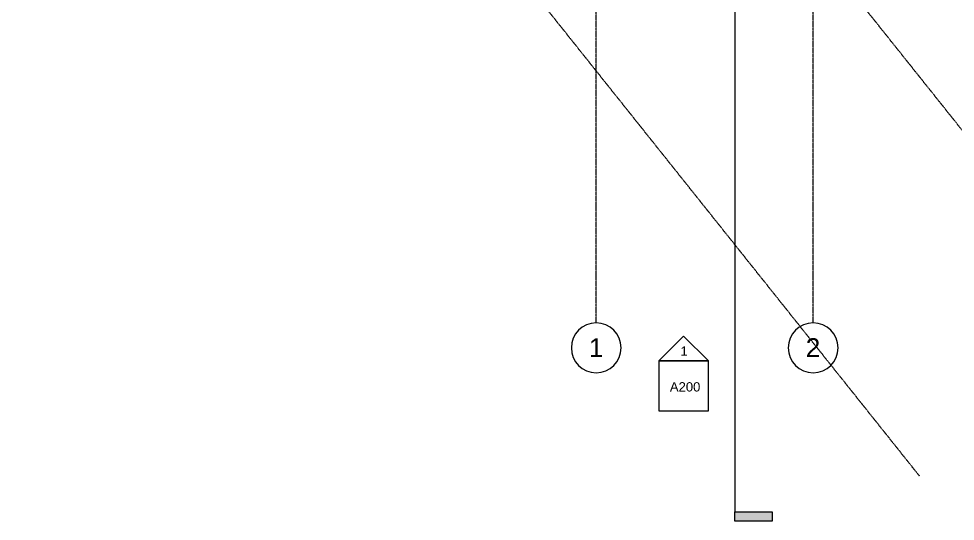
# Model space of a CAD drawing. Header units: inches. Extents: x -4182 to -1315, y 10161 to 12038.
# Drawn here: x -4124 to -3222, y 10222 to 10706 of the extents above; entities that cross this region are included whole.
import ezdxf

# ---------------------------------------------------------------- set-up
doc = ezdxf.new("R2010")
doc.units = ezdxf.units.IN
doc.header["$MEASUREMENT"] = 0
doc.linetypes.add('Double Dash 3_8_', pattern=[1, 0.375, -0.125, 0.125, -0.125, 0.125, -0.125])
doc.linetypes.add('Grid Line 1_2_', pattern=[0.875, 0.5, -0.125, 0.125, -0.125])
for name, color, linetype, lineweight in [('C-PROP-LINE', 91, 'Double Dash 3_8_', 9), ('G-ANNO-SYMB', 111, 'Continuous', 9), ('S-GRID', 1, 'Continuous', 9), ('S-GRID-IDEN', 1, 'Continuous', 9)]:
    doc.layers.add(name, color=color, linetype=linetype, lineweight=lineweight)
doc.styles.add('Arial', font='arial.ttf', dxfattribs={"height": 18})
doc.styles.add('Arial_1', font='arial.ttf', dxfattribs={"height": 9})

# ---------------------------------------------------------------- blocks, each defined once
blk = doc.blocks.new('Family - ___-1416994-STRUCTURAL SCHEMATIC  - 1ST FLOOR')
at = {"layer": 'C-PROP-LINE'}
blk.add_line((-4124.19, 11353.22), (-3256.42, 10265.73), dxfattribs=at)
blk = doc.blocks.new('Family - ___-1442676-STRUCTURAL SCHEMATIC  - 1ST FLOOR')
at = {"layer": 'C-PROP-LINE'}
blk.add_line((-4124.19, 11738), (-2969.59, 10291.07), dxfattribs=at)
blk = doc.blocks.new('Elevation - Detail Number-151647-STRUCTURAL SCHEMATIC  - 1ST FLOOR')
at = {"layer": 'G-ANNO-SYMB'}
for p, q in [((0.25, 0.25), (-0.25, 0.25)), ((-0.25, 0.25), (-0.25, -0.25)), ((0.25, -0.25), (0.25, 0.25)), ((-0.25, -0.25), (0.25, -0.25))]:
    blk.add_line(p, q, dxfattribs=at)
blk = doc.blocks.new('Elevation - Detail Number-151370-STRUCTURAL SCHEMATIC  - 1ST FLOOR')
at = {"layer": 'G-ANNO-SYMB'}
for p, q in [((0, 0.25), (-0.25, 0)), ((0.25, 0), (0, 0.25)), ((-0.25, 0), (0.25, 0))]:
    blk.add_line(p, q, dxfattribs=at)
blk = doc.blocks.new('Section - 3_32_ x 3_8_-54337-STRUCTURAL SCHEMATIC  - 1ST FLOOR')
at = {"layer": 'G-ANNO-SYMB'}
blk.add_hatch(color=256, dxfattribs=at).paths.add_polyline_path([(0, 0.375), (0, 0), (-0.09375, 0), (-0.09375, 0.375)], flags=0)
for p, q in [((0, 0.375), (-0.09375, 0.375)), ((-0.09375, 0.375), (-0.09375, 0)), ((0, 0), (0, 0.375)), ((-0.09375, 0), (0, 0))]:
    blk.add_line(p, q, dxfattribs=at)
blk = doc.blocks.new('Grid - Grid Head - Circle-50561-STRUCTURAL SCHEMATIC  - 1ST FLOOR')
at = {"layer": 'S-GRID-IDEN'}
for start, end in [(360, 180), (180, 360)]:
    blk.add_arc((0, 0), 0.25, start, end, dxfattribs=at)

msp = doc.modelspace()

# ---------------------------------------------------------------- linework, layer by layer
at = {"layer": 'G-ANNO-SYMB'}
msp.add_line((-3434.23256, 11973.15481), (-3434.23256, 10230.97392), dxfattribs=at)
at = {"layer": 'S-GRID', "linetype": 'Grid Line 1_2_'}
for p, q in [((-3567.70325, 10413.09146), (-3567.70325, 11974.97202)), ((-3358.70325, 10413.09146), (-3358.70325, 11974.97202))]:
    msp.add_line(p, q, dxfattribs=at)

# ---------------------------------------------------------------- block references
at = {"layer": 'C-PROP-LINE'}
for name in ['Family - ___-1416994-STRUCTURAL SCHEMATIC  - 1ST FLOOR', 'Family - ___-1442676-STRUCTURAL SCHEMATIC  - 1ST FLOOR']:
    msp.add_blockref(name, (0, 0), dxfattribs=at)
at = {"layer": 'G-ANNO-SYMB', "xscale": 95.99999999999994, "yscale": 95.99999999999994, "zscale": 95.99999999999994}
for name, p in [('Elevation - Detail Number-151370-STRUCTURAL SCHEMATIC  - 1ST FLOOR', (-3483.48118, 10376.46327)), ('Elevation - Detail Number-151647-STRUCTURAL SCHEMATIC  - 1ST FLOOR', (-3483.48118, 10352.46327))]:
    msp.add_blockref(name, p, dxfattribs=at)
at = {"layer": 'G-ANNO-SYMB', "extrusion": (0, 0, -1), "xscale": 95.99999999999994, "yscale": 95.99999999999994, "zscale": 95.99999999999994, "rotation": 90.0000000000006}
msp.add_blockref('Section - 3_32_ x 3_8_-54337-STRUCTURAL SCHEMATIC  - 1ST FLOOR', (3434.23256, 10230.97392), dxfattribs=at)
at = {"layer": 'S-GRID-IDEN', "xscale": 95.99999999999994, "yscale": 95.99999999999994, "zscale": 95.99999999999994}
for p in [(-3567.70325, 10389.09146), (-3358.70325, 10389.09146)]:
    msp.add_blockref('Grid - Grid Head - Circle-50561-STRUCTURAL SCHEMATIC  - 1ST FLOOR', p, dxfattribs=at)

# ---------------------------------------------------------------- texts
at = {"layer": 'G-ANNO-SYMB', "char_height": 9, "attachment_point": 1, "style": 'Arial_1'}
for s, insert, width in [('1', (-3486.59153, 10390.42571), 8.484), ('A200', (-3496.75605, 10356.01622), 35.754)]:
    msp.add_mtext(s, dxfattribs=dict(at, insert=insert, width=width))
at = {"layer": 'S-GRID-IDEN', "char_height": 18, "width": 16.968, "attachment_point": 1, "style": 'Arial'}
for s, insert in [('1', (-3574.83228, 10398.3794)), ('2', (-3365.83228, 10398.3794))]:
    msp.add_mtext(s, dxfattribs=dict(at, insert=insert))

doc.saveas('drawing.dxf')
